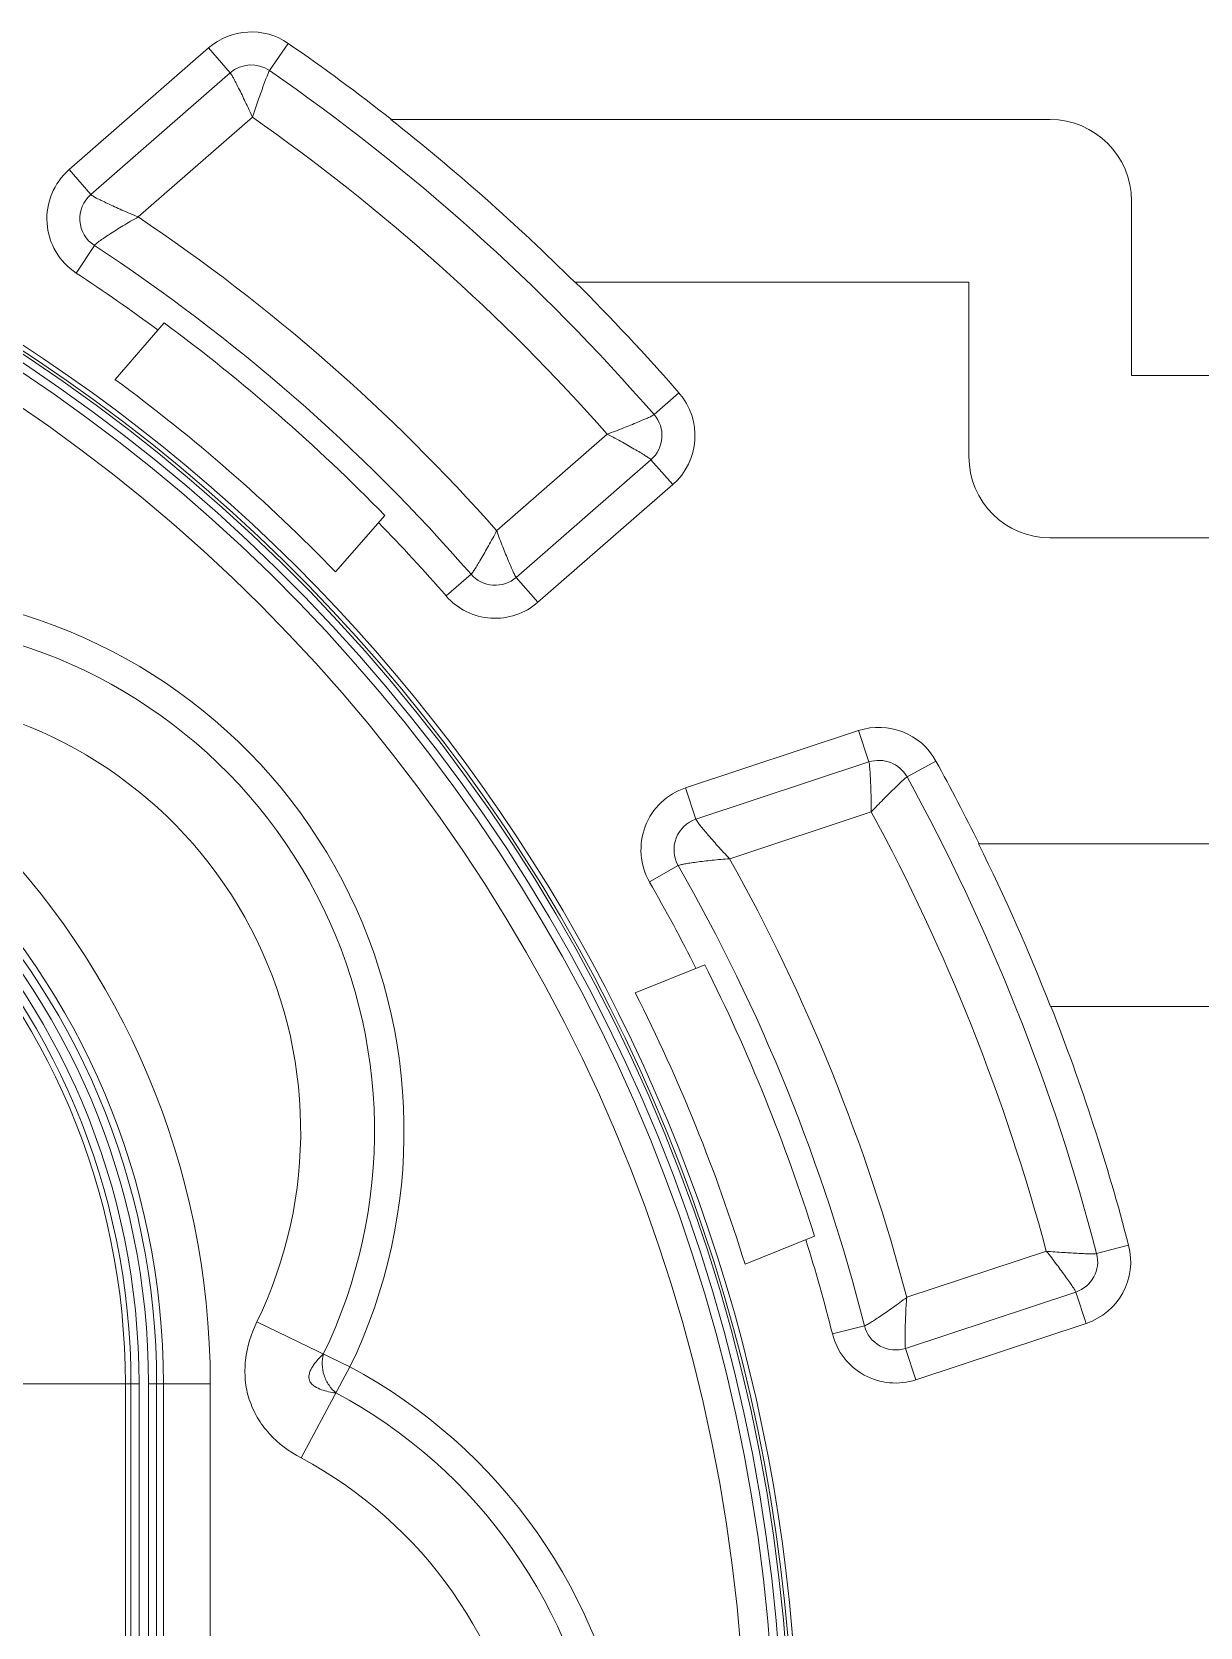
# Model space of a CAD drawing. Header units: millimetres. Extents: x 1815 to 2350, y 526 to 985.
# Drawn here: x 2071.9 to 2143.7, y 780.2 to 878.3 of the extents above; entities that cross this region are included whole.
import ezdxf

# ---------------------------------------------------------------- set-up
doc = ezdxf.new("R2010")
doc.units = ezdxf.units.MM
doc.header["$LTSCALE"] = 16.334999
doc.layers.get('0').update_dxf_attribs({"lineweight": 18})

msp = doc.modelspace()

# ---------------------------------------------------------------- linework, layer by layer
at = {"color": 7, "linetype": 'Continuous'}
for p, q in [((2082.752, 877.336), (2074.175, 869.852)), ((2082.752, 877.336), (2084.088, 875.806)), ((2087.657, 877.613), (2086.502, 875.942)), ((2075.511, 868.321), (2084.088, 875.806)), ((2078.431, 866.948), (2085.45, 873.073)), ((2134.52, 872.934), (2093.96, 872.934)), ((2074.175, 869.852), (2075.511, 868.321)), ((2139.52, 857.205), (2139.52, 867.934)), ((2074.612, 863.493), (2075.726, 865.192)), ((2105.273, 862.934), (2129.52, 862.934)), ((2129.52, 862.934), (2129.52, 852.205)), ((2080.028, 860.425), (2076.996, 856.951)), ((2173.998, 857.205), (2139.52, 857.205)), ((2111.684, 856.125), (2110.152, 854.791)), ((2107.275, 853.592), (2100.48, 847.662)), ((2109.962, 852.015), (2101.674, 844.783)), ((2111.298, 850.485), (2109.962, 852.015)), ((2103.01, 843.252), (2111.298, 850.485)), ((2090.558, 845.116), (2093.59, 848.59)), ((2173.998, 847.205), (2134.52, 847.205)), ((2097.362, 843.64), (2098.895, 844.974)), ((2103.01, 843.252), (2101.674, 844.783)), ((2122.73, 835.359), (2112.092, 831.838)), ((2122.73, 835.359), (2123.368, 833.43)), ((2112.73, 829.909), (2123.368, 833.43)), ((2127.492, 833.489), (2125.712, 832.51)), ((2112.092, 831.838), (2112.73, 829.909)), ((2114.809, 827.485), (2123.514, 830.366)), ((2153.367, 828.405), (2130.113, 828.405)), ((2109.878, 826.051), (2111.641, 827.061)), ((2113.271, 820.961), (2108.997, 819.232)), ((2134.536, 818.405), (2148.367, 818.405)), ((2115.75, 802.546), (2120.024, 804.276)), ((2134.282, 803.353), (2125.702, 800.514)), ((2139.342, 803.716), (2137.376, 803.204)), ((2136.089, 800.839), (2125.622, 797.375)), ((2136.728, 798.911), (2136.089, 800.839)), ((2091.449, 796.236), (2085.723, 798.997)), ((2121.127, 798.26), (2123.096, 798.76)), ((2126.261, 795.447), (2136.728, 798.911)), ((2126.261, 795.447), (2125.622, 797.375)), ((2088.439, 790.638), (2091.449, 796.236)), ((2070.119, 795.191), (2078.477, 795.191)), ((2077.633, 734.891), (2077.633, 795.191)), ((2077.977, 795.191), (2077.977, 734.891)), ((2078.477, 734.891), (2078.477, 795.191)), ((2079.056, 795.191), (2082.856, 795.191)), ((2079.056, 795.191), (2079.056, 734.891)), ((2079.557, 734.891), (2079.557, 795.191)), ((2079.972, 795.191), (2079.972, 734.891)), ((2082.856, 734.891), (2082.856, 795.191))]:
    msp.add_line(p, q, dxfattribs=at)
msp.add_circle((2013.998, 771.071), 101.783, dxfattribs=at)
for centre, radius, start, end in [((2085.382, 874.323), 4, 55.34148, 131.10955), ((2013.998, 771.071), 129.525, 51.85342, 55.34148), ((2085.382, 874.323), 1.969, 55.34148, 131.10955), ((2013.998, 771.071), 127.494, 41.04566, 55.34148), ((2013.998, 771.071), 104.542, 91.10143, 88.88734), ((2013.998, 771.071), 104.092, 91.10644, 88.8863), ((2013.998, 771.071), 103.581, 91.11024, 88.88976), ((2013.998, 771.071), 124.539, 41.49872, 54.98901), ((2013.998, 771.071), 129.499, 45.18391, 51.86833), ((2134.52, 867.934), 5, 0, 90), ((2076.805, 866.838), 4, 131.10955, 236.74175), ((2076.805, 866.838), 1.969, 131.10955, 236.74175), ((2013.998, 771.071), 115.511, 41.5291, 56.09751), ((2013.998, 771.071), 112.556, 41.03952, 56.74175), ((2013.998, 771.071), 110.525, 53.56137, 56.74175), ((2013.998, 771.071), 104.725, 119.08004, 61.11754), ((2013.998, 771.071), 105.025, 294.43578, 61.12697), ((2013.998, 771.071), 129.525, 41.04566, 45.17214), ((2013.998, 771.071), 111.104, 44.24428, 53.53699), ((2013.998, 771.071), 106.509, 44.04336, 53.73791), ((2108.668, 853.499), 4, 311.10955, 41.04566), ((2108.668, 853.499), 1.969, 311.10955, 41.04566), ((2134.52, 852.205), 5, 180, 270), ((2013.998, 771.071), 110.525, 41.03952, 44.21989), ((2100.38, 846.266), 1.969, 221.03952, 311.10955), ((2034.098, 795.191), 48.758, 360, 90), ((2061.548, 810.729), 33.227, 334.14125, 81.14951), ((2100.38, 846.266), 4, 221.03952, 311.10955), ((2061.548, 810.729), 31.411, 334.11305, 81.16544), ((2034.098, 795.191), 45.874, 360, 90), ((2034.098, 795.191), 45.459, 360, 90), ((2034.098, 795.191), 44.957, 0.00002, 89.99998), ((2034.098, 795.191), 44.379, 0.00001, 89.99999), ((2034.098, 795.191), 43.878, 360, 90), ((2034.098, 795.191), 43.535, 360, 90), ((2061.548, 810.729), 26.871, 334.11302, 81.16545), ((2123.987, 831.561), 4, 28.80921, 108.3103), ((2123.987, 831.561), 1.969, 28.80921, 108.3103), ((2013.998, 771.071), 129.525, 26.27287, 28.80921), ((2113.348, 828.041), 4, 108.3103, 209.8308), ((2013.998, 771.071), 127.494, 14.59803, 28.80921), ((2113.348, 828.041), 1.969, 108.3103, 209.8308), ((2013.998, 771.071), 124.539, 15.02305, 28.43235), ((2013.998, 771.071), 129.499, 21.43935, 26.27865), ((2013.998, 771.071), 112.556, 14.2409, 29.8308), ((2013.998, 771.071), 115.511, 14.76602, 29.23165), ((2013.998, 771.071), 110.525, 26.70659, 29.8308), ((2013.998, 771.071), 111.104, 17.38949, 26.68221), ((2013.998, 771.071), 106.509, 17.18857, 26.88312), ((2013.998, 771.071), 129.525, 14.59803, 21.43476), ((2013.998, 771.071), 110.525, 14.2409, 17.36511), ((2135.471, 802.708), 4, 288.3103, 14.59803), ((2135.471, 802.708), 1.969, 288.3103, 14.59803), ((2125.004, 799.244), 1.969, 194.2409, 288.3103), ((2125.004, 799.244), 4, 194.2409, 288.3103), ((2075.777, 766.937), 33.227, 314.85041, 61.85862), ((2075.777, 766.937), 31.411, 314.83467, 61.88695), ((2075.777, 766.937), 26.871, 314.83456, 61.88698)]:
    msp.add_arc(centre, radius, start, end, dxfattribs=at)
for points, knots in [([(2085.451, 873.073), (2085.556, 873.407), (2085.77, 874.033), (2086.072, 874.875), (2086.285, 875.46), (2086.422, 875.791), (2086.476, 875.903), (2086.502, 875.942)], [0, 0, 0, 0, 1.049776, 1.982957, 2.684951, 2.916933, 3.056895, 3.056895, 3.056895, 3.056895]), ([(2084.088, 875.806), (2084.118, 875.77), (2084.184, 875.665), (2084.295, 875.465), (2084.438, 875.188), (2084.684, 874.702), (2085.03, 873.993), (2085.311, 873.394), (2085.45, 873.073)], [0, 0, 0, 0, 0.139891, 0.371716, 0.686782, 1.073229, 2.006091, 3.05562, 3.05562, 3.05562, 3.05562]), ([(2078.428, 866.945), (2078.089, 867.076), (2077.454, 867.349), (2076.698, 867.693), (2076.176, 867.944), (2075.871, 868.087), (2075.66, 868.214), (2075.544, 868.285), (2075.511, 868.321)], [0, 0, 0, 0, 1.089573, 2.073652, 2.488958, 2.831356, 3.082061, 3.230579, 3.230579, 3.230579, 3.230579]), ([(2075.726, 865.192), (2075.753, 865.233), (2075.855, 865.322), (2076.052, 865.469), (2076.329, 865.659), (2076.812, 865.978), (2077.514, 866.42), (2078.108, 866.772), (2078.428, 866.944)], [0, 0, 0, 0, 0.147977, 0.399149, 0.74034, 1.154815, 2.138045, 3.226888, 3.226888, 3.226888, 3.226888]), ([(2110.152, 854.791), (2110.115, 854.761), (2110.003, 854.699), (2109.792, 854.596), (2109.497, 854.47), (2108.982, 854.253), (2108.236, 853.952), (2107.609, 853.709), (2107.274, 853.592)], [0, 0, 0, 0, 0.143035, 0.382039, 0.707219, 1.104577, 2.05695, 3.121611, 3.121611, 3.121611, 3.121611]), ([(2107.274, 853.591), (2107.591, 853.432), (2108.181, 853.109), (2108.879, 852.71), (2109.358, 852.425), (2109.632, 852.258), (2109.827, 852.128), (2109.93, 852.051), (2109.962, 852.015)], [0, 0, 0, 0, 1.064268, 2.016141, 2.413078, 2.737819, 2.976712, 3.119568, 3.119568, 3.119568, 3.119568]), ([(2100.471, 847.656), (2100.313, 847.339), (2099.992, 846.749), (2099.592, 846.052), (2099.306, 845.575), (2099.138, 845.302), (2099.008, 845.107), (2098.93, 845.005), (2098.895, 844.974)], [0, 0, 0, 0, 1.063275, 2.013884, 2.410121, 2.734209, 2.97262, 3.115274, 3.115274, 3.115274, 3.115274]), ([(2101.674, 844.783), (2101.643, 844.819), (2101.581, 844.932), (2101.477, 845.142), (2101.351, 845.436), (2101.133, 845.949), (2100.831, 846.694), (2100.589, 847.321), (2100.472, 847.656)], [0, 0, 0, 0, 0.142841, 0.381388, 0.705944, 1.102632, 2.053777, 3.117476, 3.117476, 3.117476, 3.117476]), ([(2123.368, 833.43), (2123.383, 833.385), (2123.401, 833.261), (2123.423, 833.032), (2123.443, 832.72), (2123.472, 832.173), (2123.503, 831.381), (2123.518, 830.717), (2123.515, 830.366)], [0, 0, 0, 0, 0.140543, 0.373922, 0.691127, 1.079904, 2.017004, 3.069808, 3.069808, 3.069808, 3.069808]), ([(2123.516, 830.366), (2123.754, 830.624), (2124.219, 831.098), (2124.857, 831.73), (2125.305, 832.168), (2125.573, 832.408), (2125.671, 832.486), (2125.712, 832.51)], [0, 0, 0, 0, 1.053083, 1.990544, 2.697078, 2.930617, 3.071251, 3.071251, 3.071251, 3.071251]), ([(2114.799, 827.482), (2114.547, 827.739), (2114.086, 828.246), (2113.544, 828.864), (2113.176, 829.303), (2112.962, 829.556), (2112.821, 829.753), (2112.747, 829.863), (2112.73, 829.909)], [0, 0, 0, 0, 1.081317, 2.05495, 2.464326, 2.800919, 3.047762, 3.194423, 3.194423, 3.194423, 3.194423]), ([(2111.641, 827.061), (2111.683, 827.085), (2111.812, 827.12), (2112.049, 827.168), (2112.376, 827.219), (2112.942, 827.299), (2113.757, 827.397), (2114.439, 827.462), (2114.799, 827.481)], [0, 0, 0, 0, 0.146255, 0.393289, 0.728986, 1.137644, 2.110522, 3.191208, 3.191208, 3.191208, 3.191208]), ([(2134.28, 803.352), (2134.504, 803.079), (2134.91, 802.547), (2135.383, 801.903), (2135.704, 801.452), (2135.886, 801.191), (2136.011, 800.995), (2136.074, 800.884), (2136.089, 800.839)], [0, 0, 0, 0, 1.05982, 2.005974, 2.399745, 2.721554, 2.958293, 3.100246, 3.100246, 3.100246, 3.100246]), ([(2137.376, 803.204), (2137.33, 803.193), (2137.203, 803.186), (2136.97, 803.185), (2136.652, 803.197), (2136.098, 803.222), (2135.299, 803.268), (2134.632, 803.317), (2134.281, 803.354)], [0, 0, 0, 0, 0.142093, 0.378975, 0.701157, 1.095288, 2.041884, 3.102049, 3.102049, 3.102049, 3.102049]), ([(2125.694, 800.512), (2125.414, 800.292), (2124.867, 799.896), (2124.202, 799.436), (2123.734, 799.126), (2123.462, 798.951), (2123.258, 798.831), (2123.142, 798.772), (2123.096, 798.76)], [0, 0, 0, 0, 1.06861, 2.026067, 2.426109, 2.753735, 2.994759, 3.138505, 3.138505, 3.138505, 3.138505]), ([(2125.622, 797.375), (2125.608, 797.421), (2125.597, 797.551), (2125.586, 797.787), (2125.59, 798.111), (2125.6, 798.673), (2125.628, 799.482), (2125.664, 800.157), (2125.695, 800.512)], [0, 0, 0, 0, 0.14399, 0.385084, 0.713281, 1.113856, 2.071918, 3.141014, 3.141014, 3.141014, 3.141014]), ([(2088.439, 790.638), (2087.72, 791.022), (2086.714, 791.772), (2085.727, 793.085), (2085.214, 794.211), (2084.968, 795.423), (2084.994, 797.065), (2085.367, 798.263), (2085.723, 798.997)], [0, 0, 0, 0, 2.451454, 3.681071, 4.910309, 6.139544, 7.369161, 9.820635, 9.820635, 9.820635, 9.820635]), ([(2090.573, 794.632), (2090.427, 794.653), (2090.133, 794.704), (2089.694, 794.821), (2089.333, 794.981), (2089.074, 795.19), (2088.935, 795.42), (2088.913, 795.688), (2088.978, 795.934), (2089.083, 796.151), (2089.247, 796.41), (2089.484, 796.703), (2089.691, 796.917), (2089.797, 797.02)], [0, 0, 0, 0, 0.442842, 0.894694, 1.365257, 1.616397, 1.883118, 2.148394, 2.399688, 2.638442, 2.870471, 3.322637, 3.765439, 3.765439, 3.765439, 3.765439]), ([(2089.817, 797.027), (2089.761, 796.823), (2089.715, 796.378), (2089.822, 795.708), (2090.129, 795.103), (2090.428, 794.769), (2090.594, 794.638)], [0, 0, 0, 0, 0.636506, 1.325279, 2.014052, 2.65056, 2.65056, 2.65056, 2.65056])]:
    msp.add_open_spline(points, degree=3, knots=knots, dxfattribs=at)

doc.saveas('drawing.dxf')
